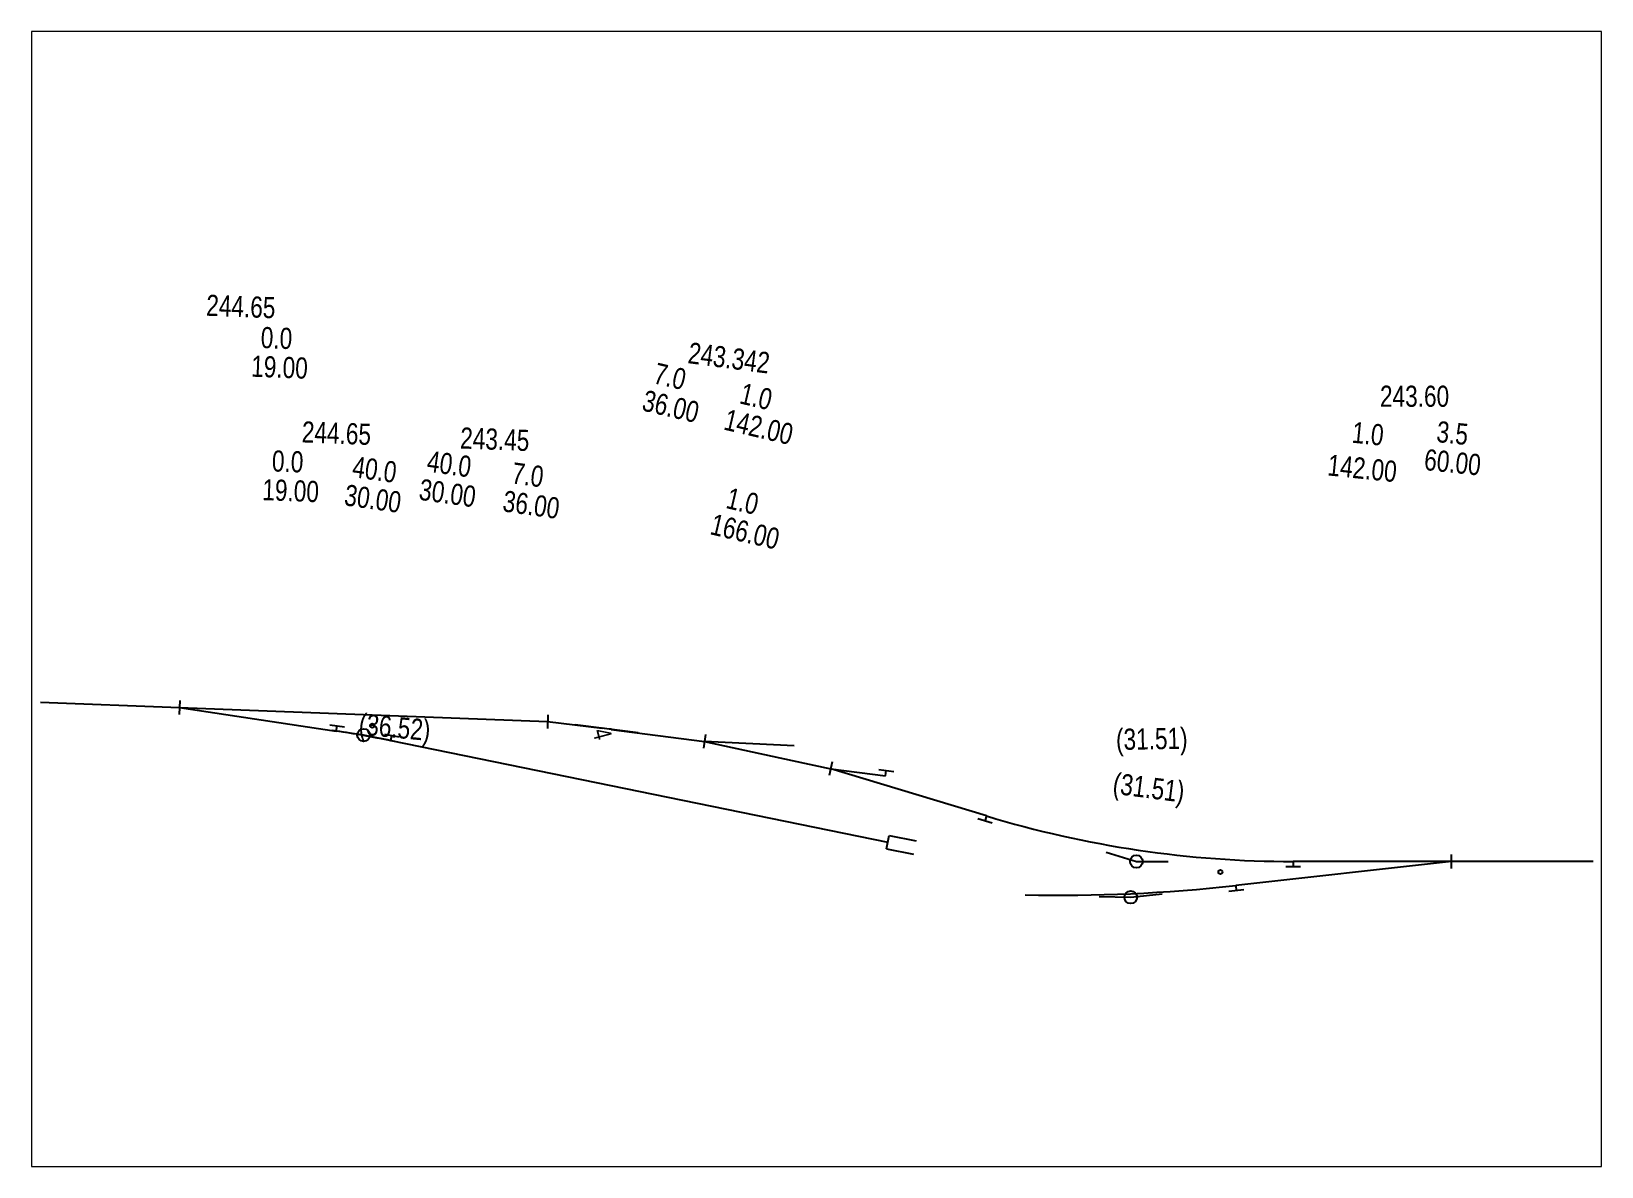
# Paper-space layout '布局1' of a CAD drawing. Header units: millimetres. Extents: x 0 to 271, y -1 to 194.
# The model-space entities are those that its viewports show. They can reach past a viewport. Long polylines and large blocks are cut down to what shows.
import ezdxf

# ---------------------------------------------------------------- set-up
doc = ezdxf.new("R2010")
doc.units = ezdxf.units.MM
for name, color, linetype in [('ZC_信号', 7, 'Continuous'), ('ZC_坡度标', 3, 'Continuous'), ('ZC_标注', 7, 'Continuous'), ('ZC_站场', 7, 'Continuous')]:
    doc.layers.add(name, color=color, linetype=linetype)
doc.styles.add('文字', font='ttt.shx', dxfattribs={"width": 0.8, "bigfont": 'rsdhz.shx'})

msp = doc.modelspace()

# ---------------------------------------------------------------- linework, layer by layer
at = {"layer": 'ZC_信号', "color": 6}
msp.add_circle((2121.85, 3173.6), 0.39, dxfattribs=at)
at = {"layer": 'ZC_信号', "color": 3}
msp.add_circle((2282.41, 3145.93), 0.39, dxfattribs=at)
at = {"layer": 'ZC_站场', "color": 7, "linetype": 'Continuous'}
for p, q in [((2059.04, 3178.05), (2085.37, 3177.04)), ((2085.37, 3177.04), (2155.04, 3174.38)), ((2085.37, 3177.04), (2115.04, 3172.59)), ((2155.04, 3174.38), (2165.37, 3173.13)), ((2167.1, 3172.91), (2184.75, 3170.62)), ((2125.35, 3170.77), (2219.46, 3151.58)), ((2201.73, 3169.82), (2184.75, 3170.62)), ((2184.75, 3170.62), (2201.37, 3167.04)), ((2201.37, 3167.04), (2208.64, 3165.47)), ((2238.13, 3156.53), (2208.64, 3165.47)), ((2208.64, 3165.47), (2219.04, 3164.12)), ((2326.18, 3147.91), (2285.31, 3143.37)), ((2352.97, 3147.91), (2296.2, 3147.91))]:
    msp.add_line(p, q, dxfattribs=at)
at = {"layer": 'ZC_站场', "color": 145, "linetype": 'Continuous'}
for p, q in [((2085.42, 3178.34), (2085.32, 3175.74)), ((2155.09, 3175.68), (2155, 3173.08)), ((2184.91, 3171.91), (2184.58, 3169.33)), ((2208.91, 3166.75), (2208.36, 3164.2)), ((2326.18, 3146.61), (2326.18, 3149.21))]:
    msp.add_line(p, q, dxfattribs=at)
at = {"layer": 'ZC_站场', "color": 145}
for p, q in [((2113.81, 3173.79), (2116.58, 3173.38)), ((2115.04, 3172.59), (2115.19, 3173.58)), ((2124.18, 3172.03), (2126.93, 3171.47)), ((2125.35, 3170.77), (2125.55, 3171.75)), ((2217.78, 3165.29), (2220.56, 3164.93)), ((2219.04, 3164.12), (2219.17, 3165.11)), ((2239.18, 3155.16), (2236.5, 3155.98)), ((2238.13, 3156.53), (2237.84, 3155.57)), ((2296.2, 3147.91), (2296.2, 3146.91)), ((2297.6, 3146.91), (2294.8, 3146.91)), ((2286.82, 3142.53), (2284.03, 3142.22)), ((2285.31, 3143.37), (2285.42, 3142.37))]:
    msp.add_line(p, q, dxfattribs=at)
at = {"layer": 'ZC_站场', "color": 7}
for p, q in [((2219.2, 3150.31), (2219.72, 3152.86)), ((2219.72, 3152.86), (2224.81, 3151.82)), ((2219.2, 3150.31), (2224.29, 3149.27))]:
    msp.add_line(p, q, dxfattribs=at)
at = {"layer": 'ZC_站场', "color": 145}
for points in [[(2126.1, 3170.62), (2120.22, 3171.82), (2114.29, 3172.71)], [(2172.19, 3172.25), (2166.24, 3173.03), (2160.28, 3173.75)], [(2260.78, 3149.65), (2266.52, 3147.91), (2272.52, 3147.91)], [(2259.44, 3141.3), (2265.44, 3141.16), (2271.41, 3141.82)]]:
    msp.add_lwpolyline(points, dxfattribs=at)
for centre in [(2120.22, 3171.82), (2266.52, 3147.91), (2265.44, 3141.16)]:
    msp.add_circle(centre, 1.2, dxfattribs=at)
at = {"layer": 'ZC_站场', "color": 7, "linetype": 'Continuous'}
for centre, radius, start, end in [((2085.39, 2974.8), 200, 78.4743, 81.4743), ((2141.29, 2974.59), 200, 82.5833, 83.0833), ((2296.2, 3347.91), 200, 253.121, 270), ((2252.18, 3441.53), 300, 268.7144, 276.3402)]:
    msp.add_arc(centre, radius, start, end, dxfattribs=at)

# ---------------------------------------------------------------- texts
at = {"layer": 'ZC_坡度标', "color": 101, "style": '文字', "width": 0.8}
for s, rotation, p in [('244.65', 357.8144, (2090.37, 3251.16)), ('0.0', 357.8144, (2100.69, 3245.06)), ('243.342', 352.5833, (2181.46, 3242.2)), ('19.00', 357.8144, (2098.88, 3239.63)), ('7.0', 346.8537, (2174.87, 3238.42)), ('36.00', 346.8537, (2172.7, 3233.28)), ('1.0', 346.8537, (2191.18, 3234.61)), ('243.60', 0, (2312.62, 3233.93)), ('244.65', 357.8144, (2108.47, 3227.2)), ('142.00', 346.8537, (2188.18, 3229.66)), ('1.0', 354.2704, (2307.18, 3227.15)), ('3.5', 354.2704, (2323.18, 3227.28)), ('243.45', 357.8144, (2138.44, 3226.05)), ('0.0', 357.8144, (2102.8, 3221.71)), ('40.0', 352.0849, (2132.03, 3221.71)), ('60.00', 354.2704, (2320.84, 3221.99)), ('40.0', 352.0849, (2117.9, 3220.66)), ('7.0', 352.0849, (2148.08, 3219.48)), ('142.00', 354.2704, (2302.56, 3220.96)), ('19.00', 357.8144, (2100.99, 3216.28)), ('30.00', 352.0849, (2116.4, 3215.31)), ('30.00', 352.0849, (2130.53, 3216.37)), ('36.00', 352.0849, (2146.38, 3214.17)), ('1.0', 346.8537, (2188.61, 3214.81)), ('166.00', 346.8537, (2185.6, 3209.86))]:
    msp.add_text(s, height=4, rotation=rotation, dxfattribs=at).set_placement(p)
at = {"layer": 'ZC_标注', "color": 141, "style": '文字', "width": 0.8}
for s, rotation, p in [('(36.52)', 354.6153, (2119.18, 3171.97, 1000)), ('(31.51)', 1.0388, (2262.68, 3169, 1000)), ('(31.51)', 352.6818, (2261.88, 3160.77, 1000))]:
    msp.add_text(s, height=4, rotation=rotation, dxfattribs=at).set_placement(p)
at = {"layer": 'ZC_标注', "color": 243, "style": '文字', "width": 0.8}
msp.add_text('4', height=3.4, rotation=285.0107, dxfattribs=at).set_placement((2163.51, 3172.59))

psp = doc.layouts.new('布局1')

# ---------------------------------------------------------------- viewports
at = {"layer": 'ZC_坡度标', "color": 101}
psp.add_viewport(center=(135.3, 96.53), size=(270.6, 195.499), view_center_point=(2205.95, 3197.57), view_height=214.746, dxfattribs=at)

doc.saveas('drawing.dxf')
